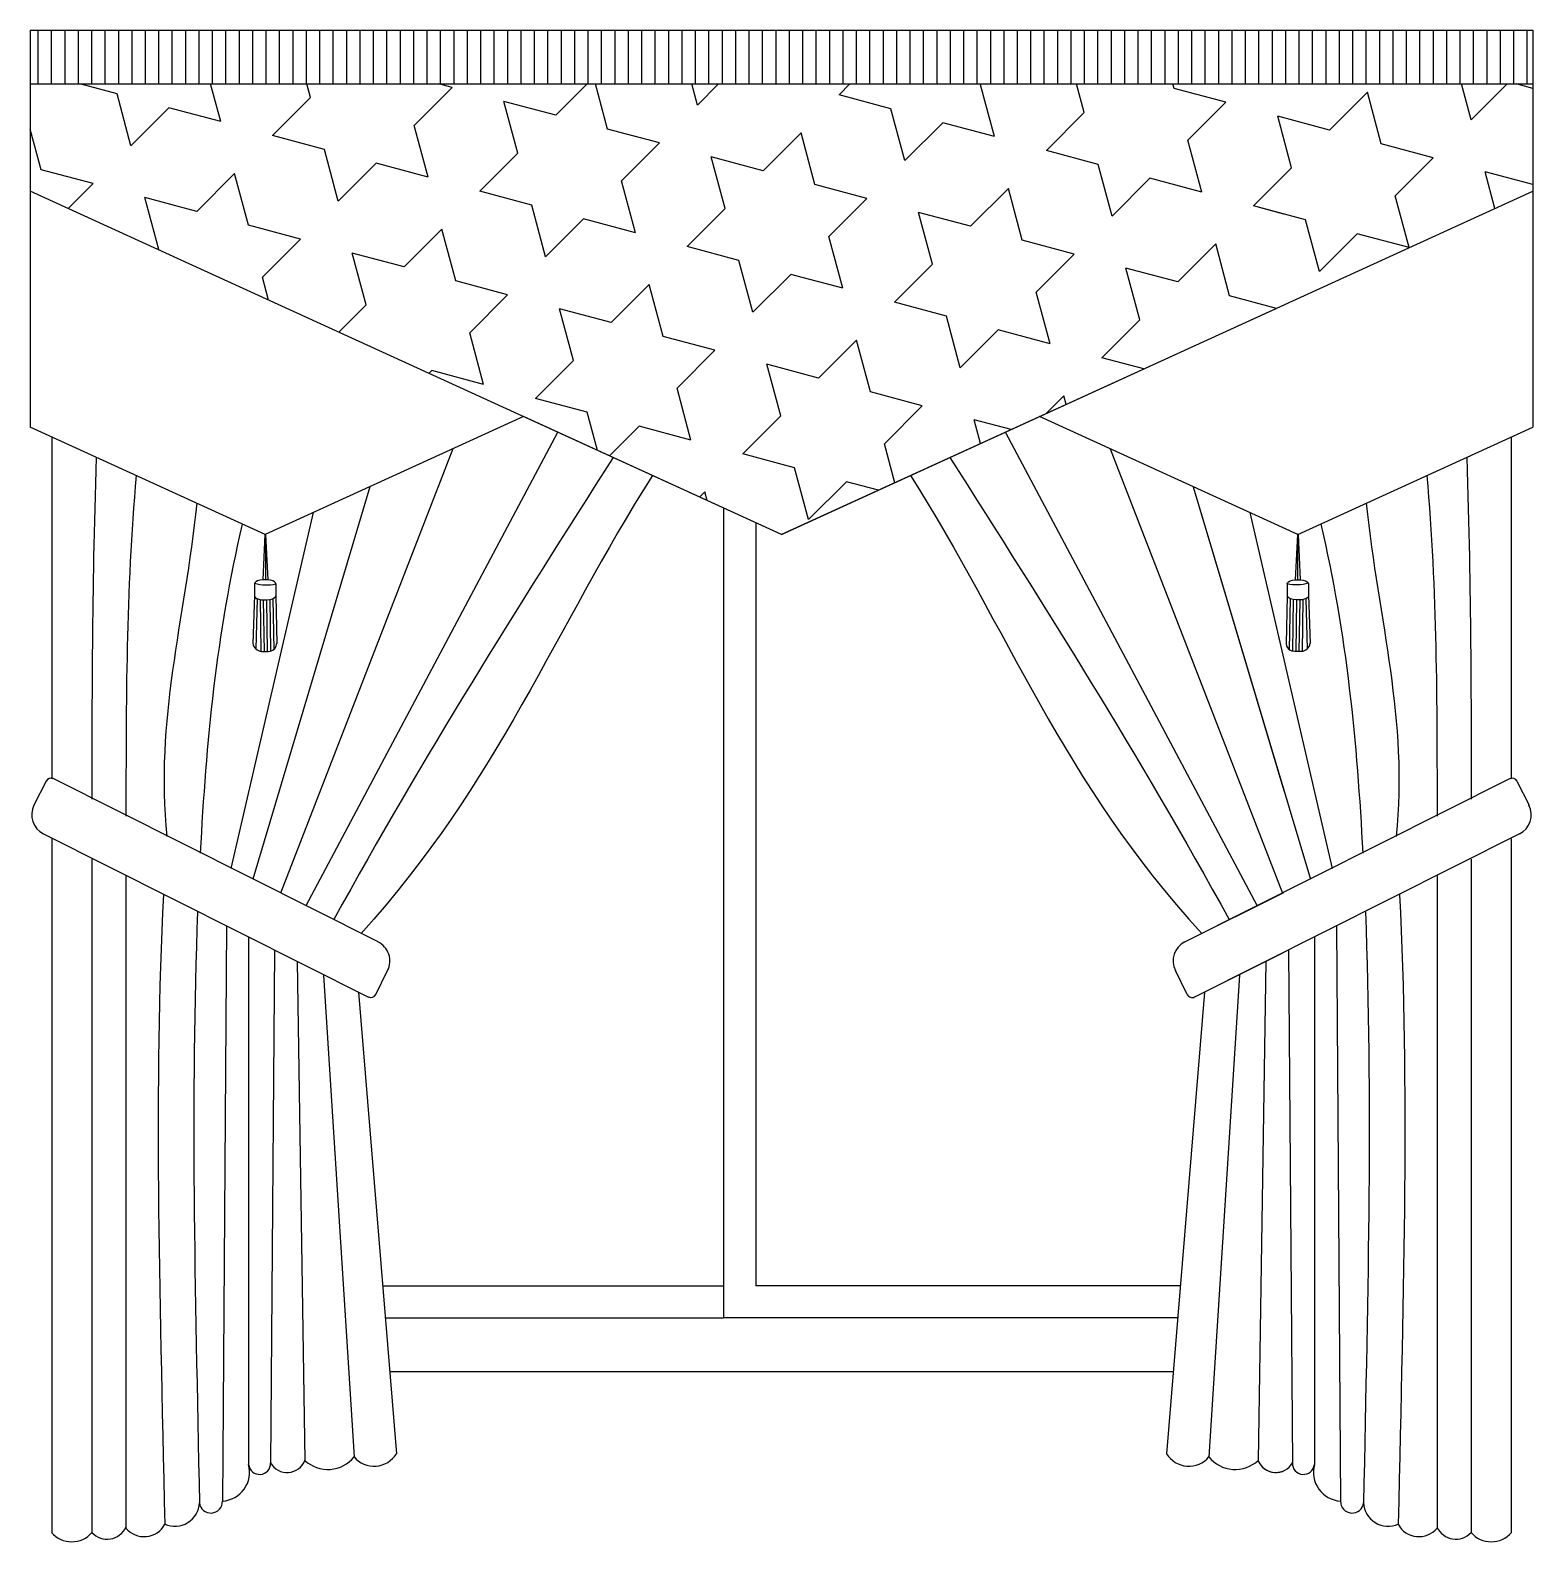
# Model space of a CAD drawing. Header units: millimetres. Extents: x 82 to 222, y 344 to 485.
import ezdxf

# ---------------------------------------------------------------- set-up
doc = ezdxf.new("R2010")
doc.units = ezdxf.units.MM

msp = doc.modelspace()

# ---------------------------------------------------------------- hatches: boundary and pattern name
h = msp.add_hatch()
h.set_pattern_fill('ANSI31', color=256, scale=10, angle=45, style=0)
h.set_pattern_definition([(90, (-1237.061, 2354.0336), (-1.25, 2e-16), [])])
h.paths.add_polyline_path([(82.2, 484.61), (82.2, 479.61), (222.2, 479.61), (222.2, 484.61)])

# ---------------------------------------------------------------- linework, layer by layer
for p, q in [((82.2, 484.61), (82.2, 447.62)), ((82.2, 484.61), (222.2, 484.61)), ((222.2, 484.61), (222.2, 470.61)), ((222.2, 484.61), (222.2, 447.62)), ((82.2, 479.61), (222.2, 479.61)), ((90.29, 478.68), (86.81, 479.61)), ((99.95, 476.09), (99, 479.61)), ((108.31, 478.33), (107.97, 479.61)), ((117.97, 475.74), (121.51, 479.28)), ((121.51, 479.28), (120.27, 479.61)), ((131.17, 476.69), (134.09, 479.61)), ((136, 475.39), (134.87, 479.61)), ((144.36, 477.64), (143.83, 479.61)), ((144.36, 477.64), (146.34, 479.61)), ((157.56, 478.58), (158.58, 479.61)), ((170.75, 479.53), (170.83, 479.61)), ((172.05, 474.7), (170.75, 479.53)), ((180.41, 476.94), (179.7, 479.61)), ((188.78, 479.18), (188.66, 479.61)), ((193.61, 477.89), (188.78, 479.18)), ((216.46, 476.25), (215.56, 479.61)), ((216.46, 476.25), (219.82, 479.61)), ((222.2, 479.19), (220.65, 479.61)), ((91.58, 473.85), (90.29, 478.68)), ((104.78, 474.79), (108.31, 478.33)), ((127.63, 473.15), (126.34, 477.98)), ((131.17, 476.69), (126.34, 477.98)), ((162.39, 477.29), (157.56, 478.58)), ((190.07, 474.35), (193.61, 477.89)), ((203.27, 475.3), (206.8, 478.84)), ((208.09, 474.01), (206.8, 478.84)), ((91.58, 473.85), (95.12, 477.38)), ((99.95, 476.09), (95.12, 477.38)), ((163.68, 472.46), (162.39, 477.29)), ((176.88, 473.41), (180.41, 476.94)), ((199.73, 471.77), (198.44, 476.6)), ((203.27, 475.3), (198.44, 476.6)), ((83.22, 471.6), (82.2, 475.4)), ((109.61, 473.5), (104.78, 474.79)), ((119.27, 470.91), (117.97, 475.74)), ((140.83, 474.1), (136, 475.39)), ((150.49, 471.51), (154.02, 475.05)), ((155.32, 470.22), (154.02, 475.05)), ((163.68, 472.46), (167.22, 475.99)), ((172.05, 474.7), (167.22, 475.99)), ((110.9, 468.67), (109.61, 473.5)), ((137.29, 470.56), (140.83, 474.1)), ((181.71, 472.11), (176.88, 473.41)), ((191.36, 469.52), (190.07, 474.35)), ((212.92, 472.71), (208.09, 474.01)), ((110.9, 468.67), (114.44, 472.21)), ((119.27, 470.91), (114.44, 472.21)), ((124.1, 469.62), (127.63, 473.15)), ((146.95, 467.98), (145.66, 472.81)), ((150.49, 471.51), (145.66, 472.81)), ((183, 467.28), (181.71, 472.11)), ((209.39, 469.18), (212.92, 472.71)), ((210.82, 470.61), (212.92, 472.71)), ((88.05, 470.31), (83.22, 471.6)), ((97.71, 467.72), (101.24, 471.26)), ((102.54, 466.43), (101.24, 471.26)), ((138.59, 465.73), (137.29, 470.56)), ((183, 467.28), (186.53, 470.82)), ((191.36, 469.52), (186.53, 470.82)), ((196.19, 468.23), (199.73, 471.77)), ((218.67, 468), (217.75, 471.42)), ((222.2, 470.23), (217.75, 471.42)), ((152.2, 437.61), (82.2, 469.61)), ((85.73, 467.99), (88.05, 470.31)), ((128.93, 468.32), (124.1, 469.62)), ((152.2, 437.61), (222.2, 469.61)), ((160.15, 468.92), (155.32, 470.22)), ((169.8, 466.34), (173.34, 469.87)), ((174.63, 465.04), (173.34, 469.87)), ((210.68, 464.35), (209.39, 469.18)), ((94.17, 464.19), (92.88, 469.02)), ((97.71, 467.72), (92.88, 469.02)), ((130.22, 463.49), (128.93, 468.32)), ((143.42, 464.44), (146.95, 467.98)), ((156.61, 465.39), (160.15, 468.92)), ((199, 467.48), (196.19, 468.23)), ((201.02, 466.94), (196.19, 468.23)), ((107.37, 465.13), (102.54, 466.43)), ((130.22, 463.49), (133.76, 467.03)), ((138.59, 465.73), (133.76, 467.03)), ((166.27, 462.8), (164.97, 467.63)), ((169.8, 466.34), (164.97, 467.63)), ((202.32, 462.11), (201.02, 466.94)), ((103.83, 461.6), (107.37, 465.13)), ((117.03, 462.55), (120.56, 466.08)), ((121.86, 461.25), (120.56, 466.08)), ((157.9, 460.56), (156.61, 465.39)), ((179.46, 463.75), (174.63, 465.04)), ((202.32, 462.11), (205.85, 465.64)), ((210.68, 464.35), (205.85, 465.64)), ((94.14, 464.15), (94.17, 464.19)), ((113.49, 459.01), (112.2, 463.84)), ((117.03, 462.55), (112.2, 463.84)), ((148.24, 463.15), (143.42, 464.44)), ((175.93, 460.21), (179.46, 463.75)), ((189.12, 461.16), (192.66, 464.69)), ((193.95, 459.86), (192.66, 464.69)), ((149.54, 458.32), (148.24, 463.15)), ((162.73, 459.26), (166.27, 462.8)), ((185.59, 457.62), (184.29, 462.45)), ((189.12, 461.16), (184.29, 462.45)), ((104.4, 459.46), (103.83, 461.6)), ((126.68, 459.96), (121.86, 461.25)), ((136.34, 457.37), (139.88, 460.91)), ((141.17, 456.08), (139.88, 460.91)), ((149.54, 458.32), (153.07, 461.85)), ((157.9, 460.56), (153.07, 461.85)), ((123.15, 456.42), (126.68, 459.96)), ((167.56, 457.97), (162.73, 459.26)), ((177.22, 455.38), (175.93, 460.21)), ((198.32, 458.69), (193.95, 459.86)), ((110.95, 456.47), (113.49, 459.01)), ((132.81, 453.83), (131.51, 458.66)), ((136.34, 457.37), (131.51, 458.66)), ((199, 459), (152.2, 437.61)), ((168.86, 453.14), (167.56, 457.97)), ((124.44, 451.59), (123.15, 456.42)), ((168.86, 453.14), (172.39, 456.68)), ((177.22, 455.38), (172.39, 456.68)), ((182.05, 454.09), (185.59, 457.62)), ((146, 454.78), (141.17, 456.08)), ((155.66, 452.19), (159.2, 455.73)), ((160.49, 450.9), (159.2, 455.73)), ((129.27, 450.3), (132.81, 453.83)), ((142.47, 451.25), (146, 454.78)), ((185.96, 453.04), (182.05, 454.09)), ((119.35, 452.63), (119.61, 452.89)), ((124.44, 451.59), (119.61, 452.89)), ((152.13, 448.66), (150.83, 453.49)), ((155.66, 452.19), (150.83, 453.49)), ((143.76, 446.42), (142.47, 451.25)), ((165.32, 449.61), (160.49, 450.9)), ((134.1, 449), (129.27, 450.3)), ((161.79, 446.07), (165.32, 449.61)), ((176.83, 448.87), (178.52, 450.55)), ((178.73, 449.74), (178.52, 450.55)), ((128.15, 448.6), (104.1, 437.61)), ((152.2, 437.61), (128.15, 448.6)), ((135.06, 445.45), (134.1, 449)), ((148.59, 445.12), (152.13, 448.66)), ((152.2, 437.61), (176.25, 448.6)), ((173.59, 447.39), (170.15, 448.31)), ((170.75, 446.09), (170.15, 448.31)), ((200.3, 437.61), (176.25, 448.6)), ((104.1, 437.61), (82.2, 447.62)), ((84.2, 446.7), (84.2, 414.83)), ((131.33, 447.11), (107.88, 403.01)), ((136.16, 444.94), (138.93, 447.71)), ((143.76, 446.42), (138.93, 447.71)), ((173.07, 447.11), (196.52, 403.01)), ((173.07, 447.11), (196.52, 403.01)), ((200.3, 437.61), (222.2, 447.62)), ((220.2, 446.7), (220.2, 414.83)), ((121.58, 445.6), (105.53, 404.18)), ((162.76, 442.44), (161.79, 446.07)), ((182.82, 445.6), (198.87, 404.18)), ((182.82, 445.6), (198.87, 404.18)), ((153.42, 443.83), (148.59, 445.12)), ((154.72, 439), (153.42, 443.83)), ((154.72, 439), (158.25, 442.53)), ((161.23, 441.74), (158.25, 442.53)), ((113.84, 442.06), (102.93, 405.48)), ((144.57, 441.1), (145.06, 441.59)), ((145.27, 440.78), (145.06, 441.59)), ((190.56, 442.06), (199, 413.77)), ((190.56, 442.06), (201.48, 405.48)), ((108.56, 439.65), (100.9, 406.5)), ((146.81, 440.08), (146.81, 364.61)), ((195.84, 439.65), (199, 425.97)), ((195.84, 439.65), (203.5, 406.5)), ((149.81, 438.7), (149.81, 367.61)), ((104.07, 437.61), (103.86, 433.4)), ((104.11, 437.61), (104.11, 433.4)), ((104.13, 437.62), (104.35, 433.4)), ((200.27, 437.62), (200.05, 433.4)), ((200.29, 437.61), (200.29, 433.4)), ((200.33, 437.61), (200.54, 433.4)), ((103.09, 433.01), (103.09, 431.96)), ((105.08, 433.01), (105.07, 431.9)), ((199.32, 433.01), (199.33, 431.9)), ((201.31, 433.01), (201.31, 431.96)), ((103.09, 431.96), (102.94, 427.47)), ((103.35, 431.63), (103.23, 426.95)), ((103.61, 431.55), (103.69, 426.73)), ((103.91, 431.51), (103.99, 426.71)), ((104.21, 431.51), (104.29, 426.72)), ((104.51, 431.55), (104.59, 426.75)), ((104.81, 431.63), (104.89, 426.89)), ((105.07, 431.9), (105.18, 427.47)), ((199.33, 431.9), (199.22, 427.47)), ((199.59, 431.63), (199.51, 426.89)), ((199.89, 431.55), (199.81, 426.75)), ((200.19, 431.51), (200.11, 426.72)), ((200.49, 431.51), (200.41, 426.71)), ((200.79, 431.55), (200.71, 426.73)), ((201.05, 431.63), (201.17, 426.95)), ((201.31, 431.96), (201.46, 427.47)), ((83.67, 414.63), (82.55, 412.4)), ((114.61, 399.65), (84.34, 414.86)), ((189.79, 399.65), (220.06, 414.86)), ((220.73, 414.63), (221.85, 412.4)), ((83.45, 409.71), (113.72, 394.51)), ((84.2, 409.24), (84.2, 344.61)), ((220.95, 409.71), (190.68, 394.51)), ((220.2, 409.24), (220.2, 344.61)), ((189.79, 399.65), (199, 404.25)), ((100.49, 401.11), (100.11, 347.47)), ((102.54, 400.09), (102.54, 350.94)), ((201.86, 400.09), (201.86, 350.94)), ((203.91, 401.11), (204.29, 347.47)), ((104.95, 398.89), (104.6, 350.99)), ((199, 398.66), (190.68, 394.51)), ((199.45, 398.89), (199.8, 350.99)), ((107.06, 397.83), (107.79, 351.32)), ((197.34, 397.83), (196.61, 351.32)), ((197.34, 397.83), (196.61, 351.32)), ((109.54, 396.55), (112.37, 351.65)), ((114.39, 394.73), (115.5, 396.97)), ((190.01, 394.73), (188.9, 396.97)), ((194.86, 396.55), (192.03, 351.65)), ((112.79, 394.97), (116.32, 351.94)), ((191.61, 394.97), (188.08, 351.94)), ((115.03, 367.61), (146.81, 367.61)), ((189.37, 367.61), (149.81, 367.61)), ((115.28, 364.61), (146.81, 364.61)), ((189.12, 364.61), (146.81, 364.61)), ((115.69, 359.61), (188.71, 359.61))]:
    msp.add_line(p, q)
for centre, radius, start, end in [((103.82, 427.62), 0.895, 189.4767, 265.9895), ((104.43, 427.48), 0.75, 278.9564, 359.4283), ((199.97, 427.48), 0.75, 180.5717, 261.0436), ((200.58, 427.62), 0.895, 274.0105, 350.5233), ((84.12, 414.41), 0.5, 63.4727, 153.4727), ((220.29, 414.41), 0.5, 26.5273, 116.5273), ((84.34, 411.5), 2, 153.4727, 243.4727), ((220.06, 411.5), 2, 296.5273, 26.5273), ((113.71, 397.86), 2, 333.4727, 63.4727), ((190.69, 397.86), 2, 116.5273, 206.5273), ((113.94, 394.96), 0.5, 243.4727, 333.4727), ((190.46, 394.96), 0.5, 206.5273, 296.5273), ((99.95, 350.22), 2.69, 273.4705, 15.5596), ((103.57, 351.05), 1.03, 185.9694, 2.3199), ((106.14, 351.98), 1.78, 210.1089, 338.1804), ((109.93, 353.61), 3.13, 226.9732, 321.316), ((114.24, 353.25), 2.46, 220.5116, 327.7777), ((190.16, 353.25), 2.46, 212.2223, 319.4884), ((194.47, 353.61), 3.13, 218.684, 313.0268), ((194.47, 353.61), 3.13, 218.684, 313.0268), ((198.26, 351.98), 1.78, 201.8196, 294.6537), ((198.26, 351.98), 1.78, 201.8196, 329.8911), ((200.83, 351.05), 1.03, 177.6801, 354.0306), ((204.45, 350.22), 2.69, 164.4404, 266.5295), ((95.67, 347.48), 2.3, 246.1271, 357.3524), ((99.03, 347.5), 1.08, 187.1822, 1.1071), ((205.37, 347.5), 1.08, 178.8929, 352.8178), ((208.73, 347.48), 2.3, 182.6476, 293.8729), ((92.81, 346.42), 2.2, 219.9008, 331.429), ((211.59, 346.42), 2.2, 208.571, 320.0992), ((86.07, 346.2), 2.46, 220.3499, 319.6501), ((89.37, 345.89), 1.91, 221.9945, 335.9716), ((215.03, 345.89), 1.91, 204.0284, 318.0055), ((218.33, 346.2), 2.46, 220.3499, 319.6501)]:
    msp.add_arc(centre, radius, start, end)
for centre, major_axis, ratio, start_param, end_param in [((104.09, 433.01), (-0.996, 0), 0.391521, 3.133779, 6.283185), ((104.55, 448.6), (0.46, 15.69), 0.499902, 3.014955, 3.268231), ((104.08, 431.9), (-0.996, 0), 0.391521, 6.13399, 9.424778), ((104.09, 427.1), (1.23, 0), 0.316659, 4.443281, 5.091633)]:
    msp.add_ellipse(centre, major_axis=major_axis, ratio=ratio, start_param=start_param, end_param=end_param)
at = {"extrusion": (0, 0, -1)}
for centre, major_axis, ratio, start_param, end_param in [((200.31, 433.01), (0.996, 0), 0.391521, 3.133779, 6.283185), ((199.85, 448.6), (-0.46, 15.69), 0.499902, 3.014955, 3.268231), ((200.33, 431.9), (0.996, 0), 0.391521, 6.13399, 9.424778), ((200.31, 427.1), (-1.23, 0), 0.316659, 4.443281, 5.091633)]:
    msp.add_ellipse(centre, major_axis=major_axis, ratio=ratio, start_param=start_param, end_param=end_param, dxfattribs=at)
for points in [[(88.34, 444.81), (87.94, 431.61), (87.94, 422.29), (87.94, 412.96)], [(136.5, 444.79), (127.69, 430.92), (118.88, 417.04), (110.48, 401.72)], [(167.9, 444.79), (176.71, 430.92), (185.52, 417.04), (193.92, 401.72)], [(216.06, 444.81), (216.46, 431.61), (216.46, 422.29), (216.46, 412.96)], [(92.07, 443.11), (91.12, 432.34), (91.12, 421.86), (91.12, 411.38)], [(140.17, 443.11), (131.13, 428.88), (125.84, 414.65), (113.05, 400.43)], [(164.23, 443.11), (173.27, 428.88), (178.32, 414.65), (191.35, 400.43)], [(212.33, 443.11), (213.28, 432.34), (213.28, 421.86), (213.28, 411.38)], [(97.73, 440.52), (96.53, 429.48), (93.83, 420.35), (94.92, 409.48)], [(206.67, 440.52), (207.87, 429.48), (210.57, 420.35), (209.48, 409.48)], [(101.96, 438.59), (99.53, 428.37), (98.58, 418.16), (98.04, 407.92)], [(202.44, 438.59), (204.87, 428.37), (205.82, 418.16), (206.36, 407.92)], [(87.94, 407.37), (87.94, 388.12), (87.94, 368.86), (87.94, 344.61)], [(216.46, 407.37), (216.46, 388.12), (216.46, 368.86), (216.46, 344.61)], [(91.12, 405.79), (91.12, 387.2), (91.12, 368.61), (91.12, 345.01)], [(213.28, 405.79), (213.28, 387.2), (213.28, 368.61), (213.28, 345.01)], [(94.61, 404.05), (93.72, 386.12), (94.22, 368.12), (94.74, 345.37)], [(209.79, 404.05), (210.68, 386.12), (210.18, 368.12), (209.66, 345.37)], [(97.79, 402.46), (97.12, 385.14), (97.55, 367.78), (97.97, 347.33)], [(206.61, 402.46), (207.28, 385.14), (206.85, 367.78), (206.43, 347.33)]]:
    msp.add_open_spline(points, degree=3)

doc.saveas('drawing.dxf')
